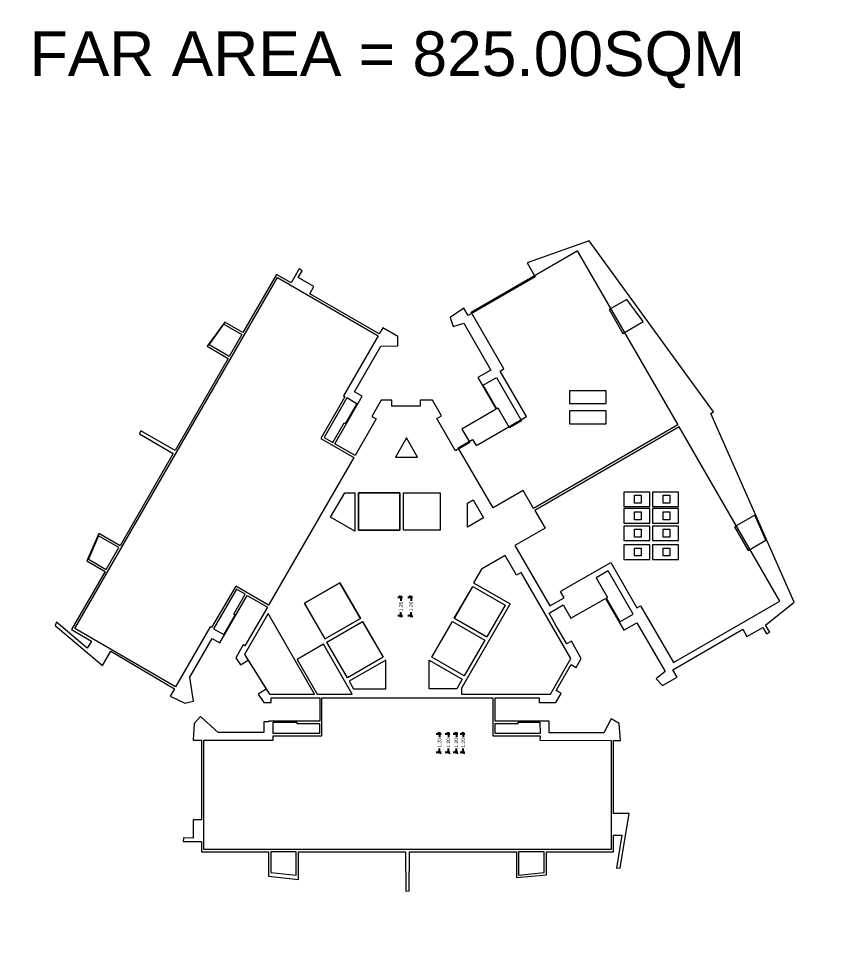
# Model space of a CAD drawing. Header units: metres. Extents: x 256329 to 886268, y -249371 to 355.
# Drawn here: x 287235.1 to 287288.1, y -997.9 to -936.4 of the extents above; entities that cross this region are included whole.
import ezdxf

# ---------------------------------------------------------------- set-up
doc = ezdxf.new("R2010")
doc.units = ezdxf.units.M
doc.header["$MEASUREMENT"] = 0
doc.header["$PDMODE"] = 35
doc.linetypes.add('DASHED', pattern=[0.75, 0.5, -0.25])
doc.layers.get('0').update_dxf_attribs({"lineweight": 18})
doc.layers.get('Defpoints').update_dxf_attribs({"lineweight": 20})
doc.layers.add('A_TEXT', color=4, linetype='Continuous', lineweight=0, transparency=0.3)
for name, color, linetype, lineweight in [('BLK_2_FLR_28_BATH', 7, 'Continuous', 0), ('BLK_2_FLR_28_EXIT_WIDTH_DOOR', 7, 'Continuous', 0), ('BLK_2_FLR_28_LIFT_1', 1, 'Continuous', 0), ('BLK_2_FLR_28_LIFT_2', 1, 'Continuous', 0), ('BLK_2_FLR_28_LIFT_4', 1, 'DASHED', 9), ('BLK_2_FLR_28_LIFT_5', 7, 'Continuous', 0), ('BLK_2_FLR_28_LIFT_6', 7, 'Continuous', 0), ('BLK_2_FLR_28_UNITFA', 7, 'Continuous', 0)]:
    doc.layers.add(name, color=color, linetype=linetype, lineweight=lineweight)
for name, color, linetype in [('BLK_2_FLR_28_BLT_UP_AREA', 25, 'Continuous'), ('BLK_2_FLR_28_BLT_UP_AREA_DEDUCT', 25, 'Continuous'), ('BLK_2_FLR_28_CARPET_AREA', 25, 'Continuous'), ('BLK_2_FLR_28_FAR_AREA_DEDUCT', 7, 'Continuous'), ('BLK_2_FLR_28_LIFT_3', 7, 'Continuous'), ('BLK_2_FLR_28_WATER_CLOSET', 2, 'Continuous')]:
    doc.layers.add(name, color=color, linetype=linetype)
doc.layers.add('BLK_2_FLR_28_EXIT_WIDTH_STAIR', color=7, linetype='Continuous', plot=False)
doc.styles.add('Arial', font='arial.ttf')
doc.styles.get("Standard").update_dxf_attribs({"font": 'arial.ttf'})
doc.dimstyles.new('METRIC DIM', dxfattribs={"dimtxt": 0.23, "dimasz": 0.18, "dimexe": 0.1, "dimexo": 0.1, "dimgap": 0.09, "dimtad": 0, "dimzin": 0, "dimdsep": 46, "dimtxsty": 'Standard', "dimblk": 'OBLIQUE', "dimcen": 0, "dimdle": 0.1, "dimclrd": 147, "dimclre": 147, "dimclrt": 7, "dimadec": 0, "dimazin": 0, "dimtfac": 1, "dimtofl": 0, "dimtmove": 0, "dimatfit": 2, "dimfxl": 0.125, "dimtolj": 1, "dimtzin": 0, "dimarcsym": 0})

# ---------------------------------------------------------------- blocks, each defined once
blk = doc.blocks.new('_Oblique')
at = {"color": 0, "linetype": 'ByBlock', "lineweight": -2}
blk.add_line((-0.5, -0.5), (0.5, 0.5), dxfattribs=at)
blk = doc.blocks.new('*D1670')
at = {"layer": 'BLK_2_FLR_28_EXIT_WIDTH_DOOR', "color": 147, "lineweight": -2, "transparency": 16777216}
for p, q in [((287262.522072, -983.338529), (287262.829135, -983.338529)), ((287262.729135, -983.238529), (287262.729135, -983.561829)), ((287262.522072, -984.540129), (287262.829135, -984.540129)), ((287262.729135, -984.640129), (287262.729135, -984.316829))]:
    blk.add_line(p, q, dxfattribs=at)
at = {"layer": 'Defpoints', "color": 0, "transparency": 16777216}
for p in [(287262.422072, -983.338529), (287262.422072, -984.540129), (287262.729135, -984.540129)]:
    blk.add_point(p, dxfattribs=at)
at = {"layer": 'BLK_2_FLR_28_EXIT_WIDTH_DOOR', "color": 147, "lineweight": -2, "transparency": 16777216, "xscale": 0.18, "yscale": 0.18, "zscale": 0.18}
for p, rotation in [((287262.729135, -983.338529), 90), ((287262.729135, -984.540129), 270)]:
    blk.add_blockref('_Oblique', p, dxfattribs=dict(at, rotation=rotation))
at = {"layer": 'BLK_2_FLR_28_EXIT_WIDTH_DOOR', "color": 7, "transparency": 16777216, "insert": (287262.729135, -983.939329), "char_height": 0.23, "attachment_point": 5, "rotation": 90}
blk.add_mtext('\\A1;1.20', dxfattribs=at)
blk = doc.blocks.new('*D1671')
at = {"layer": 'BLK_2_FLR_28_EXIT_WIDTH_DOOR', "color": 147, "lineweight": -2, "transparency": 16777216}
for p, q in [((287263.10698, -983.338529), (287263.414043, -983.338529)), ((287263.314043, -983.238529), (287263.314043, -983.561829)), ((287263.10698, -984.540129), (287263.414043, -984.540129)), ((287263.314043, -984.640129), (287263.314043, -984.316829))]:
    blk.add_line(p, q, dxfattribs=at)
at = {"layer": 'Defpoints', "color": 0, "transparency": 16777216}
for p in [(287263.00698, -983.338529), (287263.00698, -984.540129), (287263.314043, -984.540129)]:
    blk.add_point(p, dxfattribs=at)
at = {"layer": 'BLK_2_FLR_28_EXIT_WIDTH_DOOR', "color": 147, "lineweight": -2, "transparency": 16777216, "xscale": 0.18, "yscale": 0.18, "zscale": 0.18}
for p, rotation in [((287263.314043, -983.338529), 90), ((287263.314043, -984.540129), 270)]:
    blk.add_blockref('_Oblique', p, dxfattribs=dict(at, rotation=rotation))
at = {"layer": 'BLK_2_FLR_28_EXIT_WIDTH_DOOR', "color": 7, "transparency": 16777216, "insert": (287263.314043, -983.939329), "char_height": 0.23, "attachment_point": 5, "rotation": 90}
blk.add_mtext('\\A1;1.20', dxfattribs=at)
blk = doc.blocks.new('*D1672')
at = {"layer": 'BLK_2_FLR_28_EXIT_WIDTH_DOOR', "color": 147, "lineweight": -2, "transparency": 16777216}
for p, q in [((287263.627547, -983.338529), (287263.934611, -983.338529)), ((287263.834611, -983.238529), (287263.834611, -983.561829)), ((287263.627547, -984.540129), (287263.934611, -984.540129)), ((287263.834611, -984.640129), (287263.834611, -984.316829))]:
    blk.add_line(p, q, dxfattribs=at)
at = {"layer": 'Defpoints', "color": 0, "transparency": 16777216}
for p in [(287263.527547, -983.338529), (287263.527547, -984.540129), (287263.834611, -984.540129)]:
    blk.add_point(p, dxfattribs=at)
at = {"layer": 'BLK_2_FLR_28_EXIT_WIDTH_DOOR', "color": 147, "lineweight": -2, "transparency": 16777216, "xscale": 0.18, "yscale": 0.18, "zscale": 0.18}
for p, rotation in [((287263.834611, -983.338529), 90), ((287263.834611, -984.540129), 270)]:
    blk.add_blockref('_Oblique', p, dxfattribs=dict(at, rotation=rotation))
at = {"layer": 'BLK_2_FLR_28_EXIT_WIDTH_DOOR', "color": 7, "transparency": 16777216, "insert": (287263.834611, -983.939329), "char_height": 0.23, "attachment_point": 5, "rotation": 90}
blk.add_mtext('\\A1;1.20', dxfattribs=at)
blk = doc.blocks.new('*D1673')
at = {"layer": 'BLK_2_FLR_28_EXIT_WIDTH_DOOR', "color": 147, "lineweight": -2, "transparency": 16777216}
for p, q in [((287264.077926, -983.338529), (287264.384989, -983.338529)), ((287264.284989, -983.238529), (287264.284989, -983.561829)), ((287264.077926, -984.540129), (287264.384989, -984.540129)), ((287264.284989, -984.640129), (287264.284989, -984.316829))]:
    blk.add_line(p, q, dxfattribs=at)
at = {"layer": 'Defpoints', "color": 0, "transparency": 16777216}
for p in [(287263.977926, -983.338529), (287263.977926, -984.540129), (287264.284989, -984.540129)]:
    blk.add_point(p, dxfattribs=at)
at = {"layer": 'BLK_2_FLR_28_EXIT_WIDTH_DOOR', "color": 147, "lineweight": -2, "transparency": 16777216, "xscale": 0.18, "yscale": 0.18, "zscale": 0.18}
for p, rotation in [((287264.284989, -983.338529), 90), ((287264.284989, -984.540129), 270)]:
    blk.add_blockref('_Oblique', p, dxfattribs=dict(at, rotation=rotation))
at = {"layer": 'BLK_2_FLR_28_EXIT_WIDTH_DOOR', "color": 7, "transparency": 16777216, "insert": (287264.284989, -983.939329), "char_height": 0.23, "attachment_point": 5, "rotation": 90}
blk.add_mtext('\\A1;1.20', dxfattribs=at)
blk = doc.blocks.new('*D1674')
at = {"layer": 'BLK_2_FLR_28_EXIT_WIDTH_STAIR', "color": 147, "lineweight": -2, "transparency": 16777216}
for p, q in [((287260.654485, -974.389649), (287260.961548, -974.389649)), ((287260.861548, -974.289649), (287260.861548, -974.612949)), ((287260.861548, -975.691249), (287260.861548, -975.367949)), ((287260.654485, -975.591249), (287260.961548, -975.591249))]:
    blk.add_line(p, q, dxfattribs=at)
at = {"layer": 'Defpoints', "color": 0, "transparency": 16777216}
for p in [(287260.554485, -974.389649), (287260.554485, -975.591249), (287260.861548, -975.591249)]:
    blk.add_point(p, dxfattribs=at)
at = {"layer": 'BLK_2_FLR_28_EXIT_WIDTH_STAIR', "color": 147, "lineweight": -2, "transparency": 16777216, "xscale": 0.18, "yscale": 0.18, "zscale": 0.18}
for p, rotation in [((287260.861548, -974.389649), 90), ((287260.861548, -975.591249), 270)]:
    blk.add_blockref('_Oblique', p, dxfattribs=dict(at, rotation=rotation))
at = {"layer": 'BLK_2_FLR_28_EXIT_WIDTH_STAIR', "color": 7, "transparency": 16777216, "insert": (287260.861548, -974.990449), "char_height": 0.23, "attachment_point": 5, "rotation": 90}
blk.add_mtext('\\A1;1.20', dxfattribs=at)
blk = doc.blocks.new('*D1675')
at = {"layer": 'BLK_2_FLR_28_EXIT_WIDTH_STAIR', "color": 147, "lineweight": -2, "transparency": 16777216}
for p, q in [((287259.993539, -974.389649), (287260.300602, -974.389649)), ((287260.200602, -974.289649), (287260.200602, -974.612949)), ((287260.200602, -975.691249), (287260.200602, -975.367949)), ((287259.993539, -975.591249), (287260.300602, -975.591249))]:
    blk.add_line(p, q, dxfattribs=at)
at = {"layer": 'Defpoints', "color": 0, "transparency": 16777216}
for p in [(287259.893539, -974.389649), (287259.893539, -975.591249), (287260.200602, -975.591249)]:
    blk.add_point(p, dxfattribs=at)
at = {"layer": 'BLK_2_FLR_28_EXIT_WIDTH_STAIR', "color": 147, "lineweight": -2, "transparency": 16777216, "xscale": 0.18, "yscale": 0.18, "zscale": 0.18}
for p, rotation in [((287260.200602, -974.389649), 90), ((287260.200602, -975.591249), 270)]:
    blk.add_blockref('_Oblique', p, dxfattribs=dict(at, rotation=rotation))
at = {"layer": 'BLK_2_FLR_28_EXIT_WIDTH_STAIR', "color": 7, "transparency": 16777216, "insert": (287260.200602, -974.990449), "char_height": 0.23, "attachment_point": 5, "rotation": 90}
blk.add_mtext('\\A1;1.20', dxfattribs=at)

msp = doc.modelspace()

# ---------------------------------------------------------------- linework, layer by layer
at = {"layer": 'BLK_2_FLR_28_BATH', "color": 3, "linetype": 'ByBlock', "lineweight": 9}
for points in [[(287274.828589, -968.437463), (287276.530389, -968.437463), (287276.530389, -967.483627), (287274.828589, -967.483627)], [(287276.711992, -968.437463), (287278.413792, -968.437463), (287278.413792, -967.483627), (287276.711992, -967.483627)], [(287274.828589, -969.523333), (287276.530389, -969.523333), (287276.530389, -968.569497), (287274.828589, -968.569497)], [(287276.711992, -969.523333), (287278.413792, -969.523333), (287278.413792, -968.569497), (287276.711992, -968.569497)], [(287274.828589, -970.672938), (287276.530389, -970.672938), (287276.530389, -969.719102), (287274.828589, -969.719102)], [(287276.711992, -970.672938), (287278.413792, -970.672938), (287278.413792, -969.719102), (287276.711992, -969.719102)], [(287274.828589, -971.905164), (287276.530389, -971.905164), (287276.530389, -970.951328), (287274.828589, -970.951328)], [(287276.711992, -971.905164), (287278.413792, -971.905164), (287278.413792, -970.951328), (287276.711992, -970.951328)]]:
    msp.add_lwpolyline(points, close=True, dxfattribs=at)
at = {"layer": 'BLK_2_FLR_28_BLT_UP_AREA', "color": 14, "linetype": 'ByBlock', "lineweight": 9, "elevation": 0.042641}
msp.add_lwpolyline([(287259.987642, -957.287443), (287259.003875, -956.71932), (287258.779146, -957.108524), (287254.219707, -954.475962), (287254.494236, -953.999306), (287253.465283, -953.401479), (287253.710406, -952.97682), (287253.517153, -952.851655), (287252.98942, -953.765674), (287252.035218, -953.21474), (287249.835207, -957.025257), (287248.634957, -956.332431), (287247.475485, -957.914662), (287248.860214, -958.713989), (287245.379108, -964.75743), (287243.13875, -963.463382), (287243.045503, -963.675131), (287245.262799, -964.95879), (287241.77181, -971.006029), (287240.380803, -970.202998), (287239.589403, -971.998358), (287240.790466, -972.691154), (287238.59049, -976.50161), (287239.898618, -977.25685), (287239.613151, -977.726696), (287237.607032, -976.025396), (287237.510409, -976.244818), (287240.615393, -978.865555), (287241.160503, -977.922225), (287245.332806, -980.395047), (287245.057937, -980.871009), (287246.01005, -981.32964), (287246.598215, -981.21115), (287246.354511, -979.627724), (287247.819191, -977.092573), (287248.314787, -977.378829), (287250.113558, -974.263277), (287251.436068, -975.026829), (287249.962133, -977.583205), (287249.842059, -977.51398), (287249.358776, -978.35186), (287249.582512, -978.699395), (287249.663623, -978.824066), (287250.172018, -978.510412), (287251.348127, -980.418782), (287250.841557, -980.740351), (287251.201099, -981.297606), (287251.675513, -981.297604), (287251.675513, -980.988716), (287254.874544, -980.985102), (287254.874674, -982.517443), (287251.511162, -982.521055), (287251.511162, -982.549228), (287251.211033, -982.549249), (287251.211061, -983.259587), (287248.197482, -983.259706), (287247.038526, -982.215327), (287246.635473, -982.659777), (287246.559145, -983.75897), (287247.111161, -983.759033), (287247.1112, -988.98045), (287246.561866, -988.980197), (287246.562566, -990.180454), (287245.937063, -990.180167), (287245.921576, -990.410221), (287247.111162, -990.410142), (287247.111162, -991.081181), (287251.512337, -991.082444), (287251.512337, -992.678877), (287253.481255, -992.89499), (287253.481255, -991.081171), (287260.507538, -991.080871), (287260.519711, -993.667547), (287260.749722, -993.642645), (287260.750838, -991.081158), (287267.77242, -991.082444), (287267.77242, -992.782005), (287269.742513, -992.597588), (287269.751599, -991.081515), (287274.142194, -991.081135), (287274.142241, -990.000671), (287274.702869, -990.000137), (287274.335755, -992.168518), (287274.573393, -992.142735), (287275.178046, -988.571321), (287274.142524, -988.571283), (287274.142514, -983.779496), (287274.602418, -983.780238), (287274.516362, -982.671888), (287273.996707, -982.371955), (287273.509438, -983.272215), (287269.924103, -983.272705), (287269.924069, -982.52266), (287266.388251, -982.522854), (287266.387867, -980.986962), (287269.258973, -980.986941), (287269.258796, -981.293088), (287270.358924, -981.293254), (287270.703308, -980.696815), (287270.378977, -980.50954), (287271.367014, -978.807341), (287271.691371, -978.993089), (287272.033229, -978.4016), (287271.385715, -977.278109), (287271.082473, -977.45288), (287270.417465, -976.299036), (287269.917765, -975.432016), (287270.851348, -974.892475), (287271.35591, -975.766609), (287273.624406, -974.479577), (287274.820546, -976.553365), (287275.677896, -976.057864), (287277.537041, -979.263955), (287276.952813, -979.728768), (287277.368292, -980.168277), (287278.317159, -979.61989), (287278.039898, -979.140149), (287282.624715, -976.490469), (287282.899906, -976.96663), (287283.938874, -976.366175), (287284.193892, -976.791612), (287284.397383, -976.684061), (287284.128038, -976.221273), (287286.009087, -974.702623), (287280.532157, -962.336469), (287280.716494, -962.229934), (287272.54778, -951.011062), (287268.482045, -952.457506), (287269.003339, -953.359486), (287264.612038, -955.897378), (287264.336651, -955.428992), (287263.439118, -956.032296), (287263.622335, -956.622029), (287264.316372, -956.397114), (287266.099997, -959.483368), (287265.241935, -959.979264), (287266.442155, -962.051939), (287264.194276, -963.351776), (287264.709382, -964.243078), (287263.771974, -964.784831), (287262.551953, -962.651729), (287262.855194, -962.476959), (287262.272359, -961.465692), (287261.456895, -961.467045), (287261.456677, -961.841923), (287259.59822, -961.841956), (287259.59822, -961.46693), (287258.90949, -961.465698), (287258.299812, -962.522646), (287258.567912, -962.677386), (287257.191699, -965.076771), (287255.867432, -964.312202), (287257.658737, -961.193811), (287257.162251, -960.907861), (287258.889224, -957.91809), (287259.986058, -957.887981)], close=True, dxfattribs=at)
at = {"layer": 'BLK_2_FLR_28_BLT_UP_AREA_DEDUCT', "color": 14, "linetype": 'ByBlock', "lineweight": 9}
for points, elevation in [([(287275.023951, -954.84952), (287273.859597, -955.519261), (287274.757866, -957.073559), (287276.084533, -956.306066)], 0.042641), ([(287249.75962, -957.154822), (287248.935166, -958.584068), (287247.608304, -957.818002), (287248.589384, -956.479182)], 0.042641), ([(287265.586864, -960.472914), (287266.463302, -959.966389), (287268.112404, -962.819872), (287267.323373, -963.275873), (287266.572496, -961.976611), (287266.485485, -962.026926)], 0.042641), ([(287257.315247, -961.688764), (287256.657236, -961.30907), (287255.156669, -963.908119), (287255.728002, -964.23798), (287256.478433, -962.939169), (287256.564616, -962.988926)], 0.042641), ([(287257.171248, -970.04965), (287255.585055, -969.140459), (287256.510607, -967.538666), (287257.171036, -967.538501)], 0.042641), ([(287260.121035, -967.537763), (287257.421035, -967.537204), (287257.421648, -969.988438), (287260.121648, -969.987763)], 0.042641), ([(287262.771648, -969.9871), (287260.375331, -969.9871), (287260.375331, -967.537699), (287262.771648, -967.537699)], 0.042641), ([(287265.615612, -969.178613), (287264.573992, -969.780216), (287264.57249, -968.210018), (287264.940625, -967.997846)], 0.042641), ([(287283.416937, -968.993518), (287282.091515, -969.758749), (287282.987864, -971.314143), (287284.150697, -970.642276)], 0.042641), ([(287241.690382, -971.132378), (287240.363551, -970.366258), (287239.694351, -971.885956), (287240.860581, -972.558465)], 0.042641), ([(287275.441455, -975.501521), (287273.792901, -972.648985), (287273.00387, -973.104986), (287273.754747, -974.404249), (287273.667724, -974.454542), (287274.56542, -976.007815)], -0.042641), ([(287257.539862, -975.778141), (287255.219593, -977.116629), (287253.87773, -974.774631), (287256.187417, -973.441284)], 0.042641), ([(287249.983257, -974.18815), (287249.411909, -973.858286), (287247.911899, -976.456409), (287248.569749, -976.836382), (287249.319431, -975.536925), (287249.233254, -975.487208)], 0.042641), ([(287265.825819, -976.994818), (287263.704162, -975.771105), (287264.914336, -973.675424), (287267.03663, -974.899504)], 0.042641), ([(287254.527492, -980.738716), (287251.477658, -975.459207), (287249.928794, -978.140966), (287251.583764, -980.738716)], 0.042641), ([(287259.024308, -978.327464), (287256.685973, -979.677349), (287255.336088, -977.339014), (287257.674423, -975.989129)], 0.042641), ([(287264.351358, -979.548669), (287262.229009, -978.325918), (287263.579154, -975.987607), (287265.701447, -977.210452)], 0.042641), ([(287255.119299, -977.463524), (287253.387325, -978.463623), (287254.701038, -980.738716), (287257.010576, -980.738716)], 0.042641), ([(287259.198492, -978.515577), (287256.810962, -979.893861), (287257.097168, -980.388672), (287259.198524, -980.388635)], 0.042641), ([(287264.222979, -979.771007), (287263.867218, -980.387149), (287262.056969, -980.388576), (287262.056487, -978.514732)], 0.042641), ([(287254.865616, -983.321043), (287251.811444, -983.321044), (287251.812831, -982.571656), (287253.36562, -982.571524), (287253.365629, -982.672033), (287254.865616, -982.672034)], 0.042641), ([(287253.331255, -991.081735), (287251.661997, -991.082434), (287251.661161, -992.433159), (287253.332539, -992.614109)], 0.042641)]:
    msp.add_lwpolyline(points, close=True, dxfattribs=dict(at, elevation=elevation))
for points in [[(287260.558998, -963.927938), (287259.832418, -965.187119), (287261.286001, -965.186756)], [(287265.825819, -976.994818), (287263.704162, -975.771105), (287264.914336, -973.675424), (287267.03663, -974.899504)], [(287269.324006, -982.571646), (287269.32409, -983.321044), (287266.388059, -983.321044), (287266.388059, -982.671057), (287267.888046, -982.671057), (287267.888055, -982.571524)], [(287269.592514, -991.082544), (287267.92242, -991.082544), (287267.92242, -992.61397), (287269.592514, -992.433159)]]:
    msp.add_lwpolyline(points, close=True, dxfattribs=at)
at = {"layer": 'BLK_2_FLR_28_CARPET_AREA', "color": 14, "linetype": 'ByBlock', "lineweight": 9, "elevation": 0.042641}
for points in [[(287268.902459, -968.557304), (287268.226062, -967.386865), (287266.248801, -968.530178), (287263.957579, -964.57542), (287264.900444, -964.030538), (287265.135905, -964.437946), (287265.265778, -964.362892), (287268.433379, -962.532331), (287266.709853, -959.549877), (287266.951424, -959.410275), (287264.799644, -955.686754), (287271.769419, -951.65891), (287278.372389, -963.084724), (287268.902459, -968.557304)], [(287268.977575, -968.687282), (287269.653995, -969.857708), (287267.676191, -971.000081), (287269.958846, -974.959789), (287270.901701, -974.414889), (287270.666262, -974.007468), (287270.796133, -973.932412), (287273.963701, -972.101794), (287275.687339, -975.084183), (287275.928905, -974.944573), (287278.080825, -978.668014), (287285.050527, -974.640045), (287278.447314, -963.214372), (287268.977575, -968.687282)]]:
    msp.add_lwpolyline(points, close=True, dxfattribs=at)
at = {"layer": 'BLK_2_FLR_28_FAR_AREA_DEDUCT', "color": 14, "linetype": 'ByBlock', "lineweight": 9, "elevation": 0.042641}
for points in [[(287245.407774, -980.264321), (287238.795419, -976.446663), (287252.090533, -953.419885), (287258.703755, -957.239009), (287256.43064, -961.178316), (287256.527176, -961.234045), (287254.951647, -963.962931), (287257.111002, -965.209571), (287251.509024, -974.895748), (287249.357056, -973.653293), (287247.780029, -976.380241), (287247.683551, -976.324515)], [(287270.013755, -980.735616), (287271.344481, -978.408142), (287268.091987, -972.764798), (287267.788746, -972.939569), (287267.0412, -971.64375), (287265.47676, -972.545371), (287264.96049, -973.435379), (287267.367947, -974.825447), (287264.171384, -980.360331), (287264.171479, -980.737078)], [(287255.015616, -980.988759), (287266.238059, -980.988758), (287266.238058, -983.471044), (287269.324107, -983.471044), (287269.323622, -983.771721), (287273.992512, -983.779254), (287273.992524, -990.931136), (287247.261162, -990.931181), (287247.261985, -983.759051), (287251.810743, -983.759573), (287251.810743, -983.471044), (287255.015616, -983.471044)]]:
    msp.add_lwpolyline(points, close=True, dxfattribs=at)
at = {"layer": 'BLK_2_FLR_28_LIFT_1', "color": 1, "linetype": 'ByBlock', "lineweight": 9, "elevation": 0.042641}
msp.add_lwpolyline([(287260.121648, -969.986528), (287257.421035, -969.986528), (287257.421035, -967.537204), (287260.121648, -967.537204)], close=True, dxfattribs=at)
at = {"layer": 'BLK_2_FLR_28_LIFT_2', "color": 1, "linetype": 'ByBlock', "lineweight": 9, "elevation": 0.042641}
msp.add_lwpolyline([(287262.771035, -969.98519), (287260.370422, -969.98519), (287260.370422, -967.53579), (287262.771035, -967.53579)], close=True, dxfattribs=at)
at = {"layer": 'BLK_2_FLR_28_LIFT_3', "color": 1, "linetype": 'ByBlock', "lineweight": 9, "elevation": 0.159639}
msp.add_lwpolyline([(287264.90782, -973.683521), (287267.034913, -974.896957), (287265.825528, -976.993775), (287263.692549, -975.762169)], close=True, dxfattribs=at)
at = {"layer": 'BLK_2_FLR_28_LIFT_4', "color": 1, "linetype": 'ByBlock', "lineweight": 9, "elevation": 0.042641}
msp.add_lwpolyline([(287262.22756, -978.321134), (287263.579521, -975.983998), (287265.700834, -977.209776), (287264.348873, -979.546912)], close=True, dxfattribs=at)
at = {"layer": 'BLK_2_FLR_28_LIFT_5', "color": 1, "linetype": 'ByBlock', "lineweight": 9, "elevation": 0.042641}
msp.add_lwpolyline([(287255.335475, -977.337103), (287257.67381, -975.987219), (287259.023695, -978.325554), (287256.68536, -979.675438)], close=True, dxfattribs=at)
at = {"layer": 'BLK_2_FLR_28_LIFT_6', "color": 2, "linetype": 'ByBlock', "lineweight": 9, "elevation": 0.124096}
msp.add_lwpolyline([(287256.191917, -973.436423), (287253.865713, -974.779304), (287255.215598, -977.11764), (287257.544362, -975.77328)], close=True, dxfattribs=at)
at = {"layer": 'BLK_2_FLR_28_UNITFA', "color": 5}
for points in [[(287273.662326, -960.835065), (287271.256243, -960.835065), (287271.256243, -961.685787), (287273.662326, -961.685787)], [(287273.662326, -962.156993), (287271.256243, -962.156993), (287271.256243, -963.007715), (287273.662326, -963.007715)]]:
    msp.add_lwpolyline(points, close=True, dxfattribs=at)
at = {"layer": 'BLK_2_FLR_28_WATER_CLOSET', "color": 3, "linetype": 'ByBlock', "lineweight": 9}
for points in [[(287275.517395, -967.695186), (287275.969994, -967.695186), (287275.969994, -968.211546), (287275.517395, -968.211546)], [(287277.400798, -967.695186), (287277.853396, -967.695186), (287277.853396, -968.211546), (287277.400798, -968.211546)], [(287275.517395, -968.781056), (287275.969994, -968.781056), (287275.969994, -969.297416), (287275.517395, -969.297416)], [(287277.400798, -968.781056), (287277.853396, -968.781056), (287277.853396, -969.297416), (287277.400798, -969.297416)], [(287275.517395, -969.930661), (287275.969994, -969.930661), (287275.969994, -970.447021), (287275.517395, -970.447021)], [(287277.400798, -969.930661), (287277.853396, -969.930661), (287277.853396, -970.447021), (287277.400798, -970.447021)], [(287275.517395, -971.162887), (287275.969994, -971.162887), (287275.969994, -971.679247), (287275.517395, -971.679247)], [(287277.400798, -971.162887), (287277.853396, -971.162887), (287277.853396, -971.679247), (287277.400798, -971.679247)]]:
    msp.add_lwpolyline(points, close=True, dxfattribs=at)

# ---------------------------------------------------------------- texts
at = {"layer": 'A_TEXT', "lineweight": 0, "insert": (287235.841984, -940.993932, 3.731802), "char_height": 2.927656, "width": 187.570469, "attachment_point": 7, "style": 'Arial'}
msp.add_mtext('\\pxt13;FAR AREA = 825.00SQM', dxfattribs=at)

# ---------------------------------------------------------------- dimensions: what is measured, and where the dimension line sits
at = {"layer": 'BLK_2_FLR_28_EXIT_WIDTH_DOOR', "color": 1}
for base, p1, p2, picture, middle in [((287262.729135, -984.540129), (287262.422072, -983.338529), (287262.422072, -984.540129), '*D1670', (287262.729135, -983.939329)), ((287263.314043, -984.540129), (287263.00698, -983.338529), (287263.00698, -984.540129), '*D1671', (287263.314043, -983.939329)), ((287263.834611, -984.540129), (287263.527547, -983.338529), (287263.527547, -984.540129), '*D1672', (287263.834611, -983.939329)), ((287264.284989, -984.540129), (287263.977926, -983.338529), (287263.977926, -984.540129), '*D1673', (287264.284989, -983.939329))]:
    dim = msp.add_linear_dim(base=base, p1=p1, p2=p2, angle=90, dimstyle='METRIC DIM', override={"dimfxl": 0.18}, dxfattribs=at)
    dim.commit()
    dim.dimension.update_dxf_attribs({"geometry": picture, "text_midpoint": middle})
at = {"layer": 'BLK_2_FLR_28_EXIT_WIDTH_STAIR', "color": 7}
for base, p1, p2, picture, middle in [((287260.200602, -975.591249), (287259.893539, -974.389649), (287259.893539, -975.591249), '*D1675', (287260.200602, -974.990449)), ((287260.861548, -975.591249), (287260.554485, -974.389649), (287260.554485, -975.591249), '*D1674', (287260.861548, -974.990449))]:
    dim = msp.add_linear_dim(base=base, p1=p1, p2=p2, angle=90, dimstyle='METRIC DIM', override={"dimfxl": 0.18}, dxfattribs=at)
    dim.commit()
    dim.dimension.update_dxf_attribs({"geometry": picture, "text_midpoint": middle})

doc.saveas('drawing.dxf')
